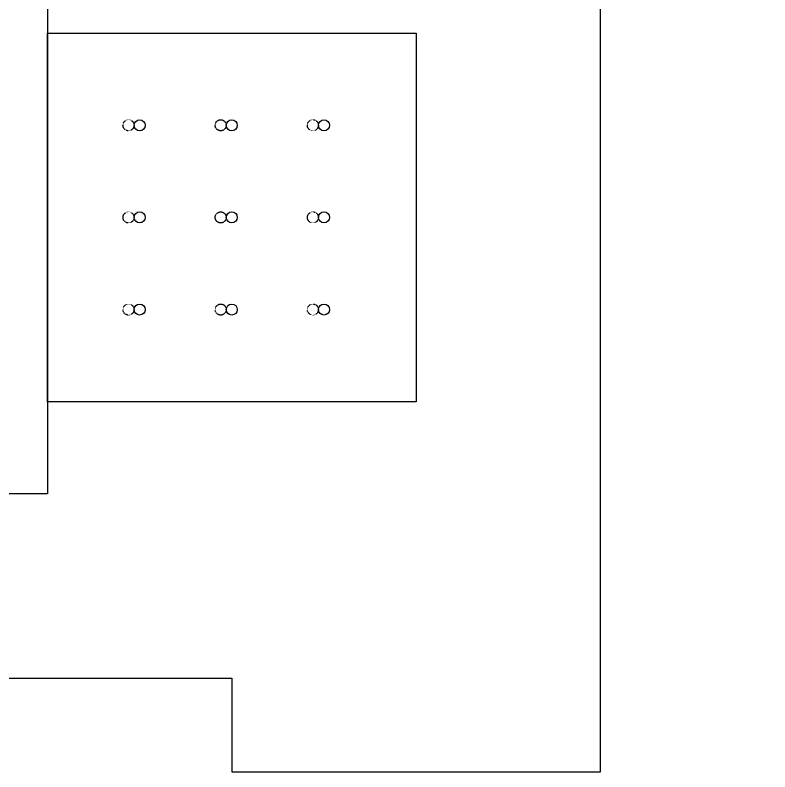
# Model space of a CAD drawing. Header units: millimetres. Extents: x 0 to 119933, y -45162 to 41221.
# Drawn here: x 46325 to 47144, y -6565 to -5744 of the extents above; entities that cross this region are included whole.
import ezdxf

# ---------------------------------------------------------------- set-up
doc = ezdxf.new("R2010")
doc.units = ezdxf.units.MM
doc.linetypes.add('HIDDEN', pattern=[0.375, 0.25, -0.125])
doc.layers.add('F_CONC', color=7, linetype='Continuous')
doc.layers.add('F_STEL', color=3, linetype='Continuous')

# ---------------------------------------------------------------- blocks, each defined once
blk = doc.blocks.new('A$C5d56110d')
at = {"layer": 'F_STEL'}
blk.add_lwpolyline([(0, 0), (400, 0), (400, -400), (0, -400)], close=True, dxfattribs=at)
at = {"layer": 'F_STEL', "color": 8, "linetype": 'HIDDEN'}
for centre in [(88, -100), (188, -100), (288, -100), (88, -200), (188, -200), (288, -200), (88, -300), (188, -300), (288, -300)]:
    blk.add_circle(centre, 6, dxfattribs=at)
at = {"layer": 'F_STEL'}
for centre in [(100, -100), (200, -100), (300, -100), (100, -200), (200, -200), (300, -200), (100, -300), (200, -300), (300, -300)]:
    blk.add_circle(centre, 6, dxfattribs=at)

msp = doc.modelspace()

# ---------------------------------------------------------------- linework, layer by layer
at = {"layer": 'F_CONC', "color": 5, "elevation": -6.94}
msp.add_lwpolyline([(46960.05, -5663.38), (49013.23, -5663.38), (49013.23, -5263.38), (46360.05, -5263.38), (46360.05, -6263.38), (45272.38, -6263.38), (45272.38, -6463.38), (46560.05, -6463.38), (46560.05, -6565.09), (46960.05, -6565.09)], close=True, dxfattribs=at)

# ---------------------------------------------------------------- block references
msp.add_blockref('A$C5d56110d', (46360.05, -5763.38, -6.94))

doc.saveas('drawing.dxf')
